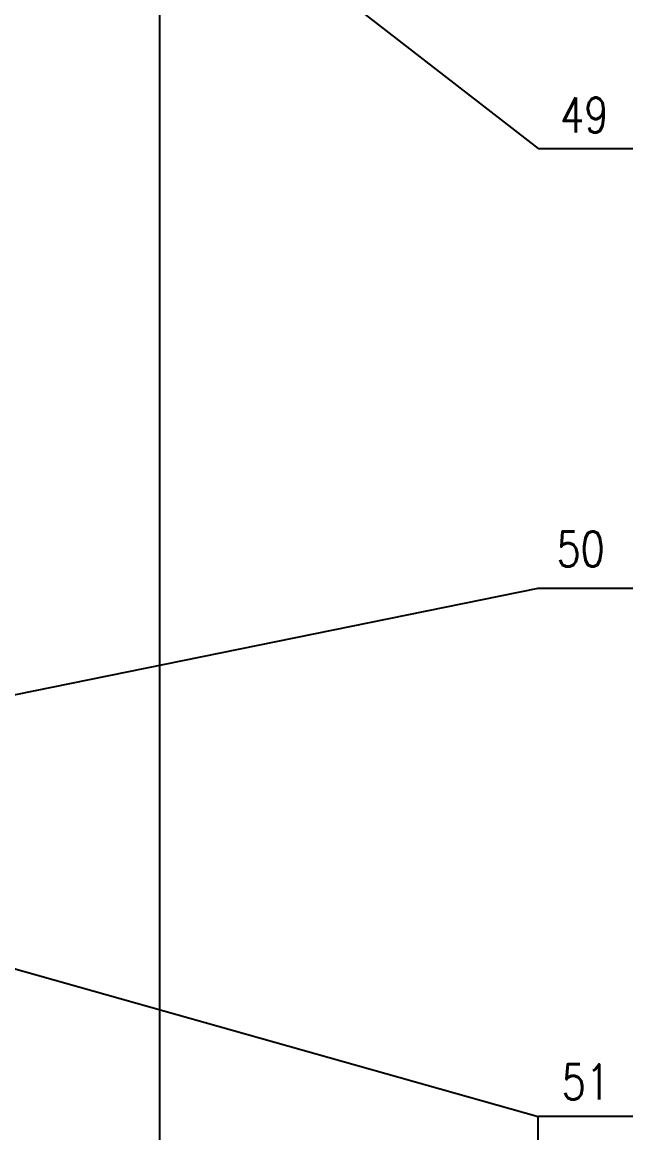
# Model space of a CAD drawing. Header units: millimetres. Extents: x -5045 to 12730, y -27160 to 3914.
# Drawn here: x 4327 to 6062, y -21536 to -18377 of the extents above; entities that cross this region are included whole.
import ezdxf

# ---------------------------------------------------------------- set-up
doc = ezdxf.new("R2010")
doc.units = ezdxf.units.MM
doc.layers.add('细实线', color=3, linetype='Continuous')
doc.styles.add('100', font='txt.shx', dxfattribs={"width": 0.8, "height": 100, "bigfont": 'gbcbig.shx'})
doc.styles.get("Standard").update_dxf_attribs({"font": 'txt.shx', "width": 0.8, "height": 60, "bigfont": 'gbcbig.shx'})
doc.dimstyles.new('ISO-25', dxfattribs={"dimtxt": 2.5, "dimasz": 30, "dimexe": 5, "dimexo": 2, "dimgap": 10, "dimtad": 1, "dimdsep": 46, "dimtxsty": 'Standard', "dimcen": 2.5, "dimadec": 0, "dimazin": 0, "dimtfac": 1, "dimtmove": 0, "dimatfit": 3, "dimfxl": 0, "dimarcsym": 0})

# ---------------------------------------------------------------- blocks, each defined once
blk = doc.blocks.new('*D21')
at = {"layer": 'Defpoints', "color": 0}
for p in [(1208.3, 944.5), (1208.3, -25361.9), (4716.6, -25361.9)]:
    blk.add_point(p, dxfattribs=at)
at = {"layer": '细实线', "color": 0, "lineweight": -2}
for p, q in [((1210.3, 944.5), (4721.6, 944.5)), ((4716.6, 914.5), (4716.6, -25331.9)), ((1210.3, -25361.9), (4721.6, -25361.9))]:
    blk.add_line(p, q, dxfattribs=at)
at = {"layer": '细实线', "color": 0}
for points in [[(4711.6, 914.5), (4721.6, 914.5), (4716.6, 944.5)], [(4711.6, -25331.9), (4721.6, -25331.9), (4716.6, -25361.9)]]:
    blk.add_solid(points, dxfattribs=at)
at = {"layer": '细实线', "color": 0, "insert": (4674.7, -12208.7), "char_height": 60, "attachment_point": 5, "rotation": 90}
blk.add_mtext('(约26321）', dxfattribs=at)

msp = doc.modelspace()

# ---------------------------------------------------------------- linework, layer by layer
at = {"layer": '细实线', "color": 7}
for p, q in [((2556.706, -16226.532), (5793.747, -18736.49)), ((5793.747, -18736.49), (6062.382, -18736.49)), ((2974.577, -20560.561), (5793.747, -19986.398)), ((5793.747, -19986.398), (6062.382, -19986.398)), ((2852.125, -20659.595), (5793.747, -21489.234)), ((6062.382, -21489.234), (5793.747, -21489.234)), ((5793.747, -22027.453), (5793.747, -21489.234))]:
    msp.add_line(p, q, dxfattribs=at)

# ---------------------------------------------------------------- texts
at = {"layer": '细实线', "color": 7, "style": '100', "width": 0.8}
for s, p in [('49', (5855.93, -18691.095)), ('51', (5860.348, -21440.914))]:
    msp.add_text(s, height=100, dxfattribs=at).set_placement(p)
msp.add_text('50', height=100, rotation=360, dxfattribs=at).set_placement((5845.681, -19925.599))

# ---------------------------------------------------------------- dimensions: what is measured, and where the dimension line sits
at = {"layer": '细实线', "color": 7}
dim = msp.add_linear_dim(base=(4716.639, -25361.878), p1=(1208.273, 944.52), p2=(1208.273, -25361.878), angle=90, text='(约26321）', dimstyle='ISO-25', dxfattribs=at)
dim.commit()
dim.dimension.update_dxf_attribs({"geometry": '*D21', "text_midpoint": (4674.654, -12208.679)})

doc.saveas('drawing.dxf')
